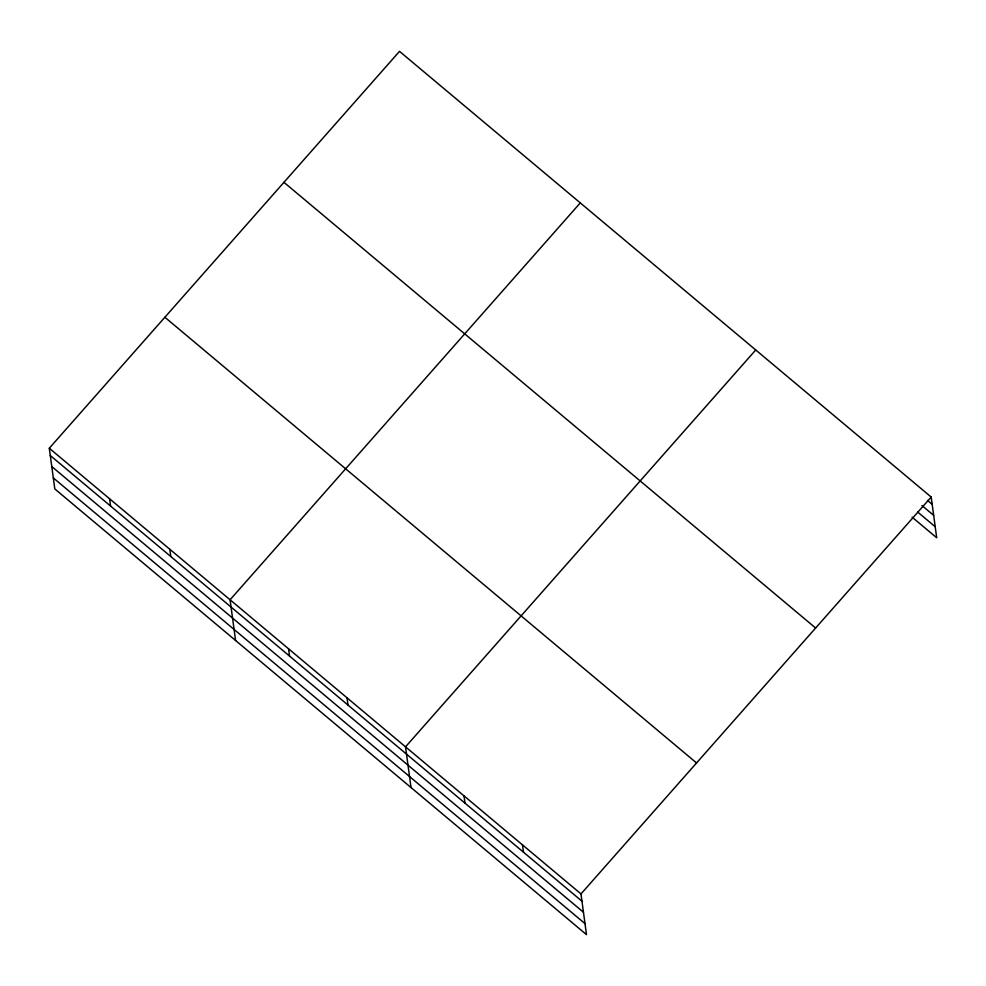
<?xml version="1.0" encoding="UTF-8"?>
<svg xmlns="http://www.w3.org/2000/svg" width="986" height="986" viewBox="0 0 986 986"><rect width="100%" height="100%" fill="white"/><g stroke="black" fill="none" stroke-linecap="round" stroke-linejoin="round"><path stroke-width="1.48" d="M49.3 448.236L580.988 893.92L586.485 934.642L54.809 488.945L49.3 448.236L399.515 51.358L931.191 497.055L936.7 537.764L912.136 517.169M580.286 202.894L230.071 599.771L235.58 640.481M755.744 349.968L405.529 746.846L411.026 787.567M580.988 893.92L931.191 497.055M927.506 500.407L932.177 504.327M921.972 505.559L933.668 515.358M917.658 512.017L935.209 526.734M283.943 182.324L815.619 628.02M164.872 317.27L696.547 762.954M50.286 455.52L581.962 901.204M51.777 466.551L583.453 912.235M53.318 477.914L584.994 923.611M522.494 844.903L523.48 852.175M464.012 795.875L464.998 803.146M347.047 697.817L348.021 705.101M288.553 648.8L289.539 656.072M169.814 549.264L170.8 556.535M109.557 498.743L110.543 506.028"/></g></svg>
